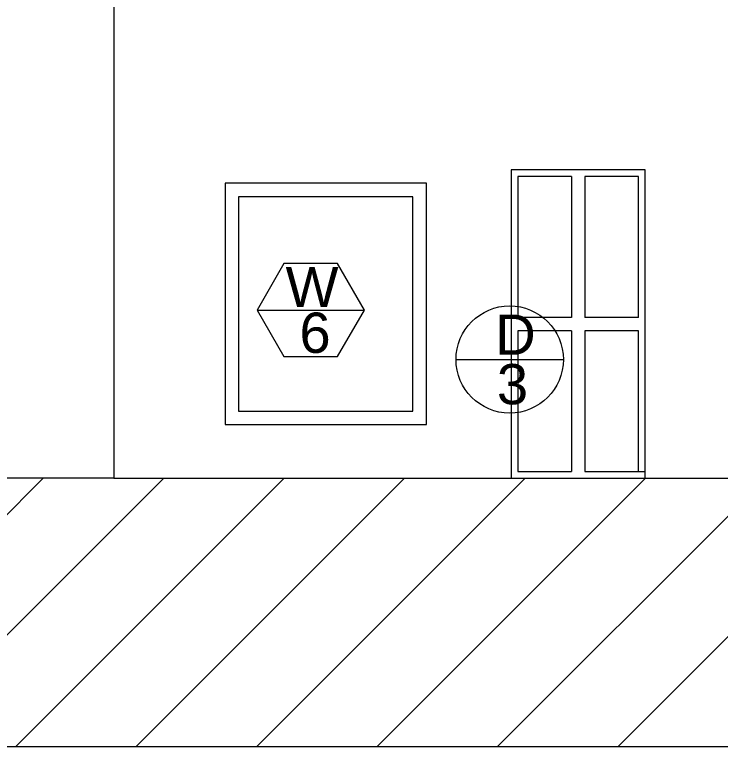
# Model space of a CAD drawing. Header units: millimetres. Extents: x 2391 to 3323, y 1596 to 2537.
# Drawn here: x 2407 to 2423.41, y 2451.05 to 2468.08 of the extents above; entities that cross this region are included whole.
import ezdxf

# ---------------------------------------------------------------- set-up
doc = ezdxf.new("R2010")
doc.units = ezdxf.units.MM
for name, color, linetype in [('doors', 31, 'Continuous'), ('doors and windows schedule', 11, 'Continuous'), ('exterior wall', 140, 'Continuous'), ('hatch', 50, 'Continuous'), ('schedule', 110, 'Continuous')]:
    doc.layers.add(name, color=color, linetype=linetype)
doc.styles.get("Standard").update_dxf_attribs({"font": 'arial.ttf'})

msp = doc.modelspace()

# ---------------------------------------------------------------- hatches: boundary and pattern name
at = {"layer": 'hatch', "lineweight": 13}
h = msp.add_hatch(dxfattribs=at)
h.set_pattern_fill('ANSI31', color=256, scale=0.624)
h.set_pattern_definition([(45, (-5486.6205, -3753.0897), (-1.40091995, 1.40091995), [])])
h.paths.add_polyline_path([(2409.299, 2457.285), (2390.579, 2457.285), (2390.579, 2451.045), (2496.659, 2451.045), (2496.659, 2457.285), (2472.323, 2457.285)])

# ---------------------------------------------------------------- linework, layer by layer
at = {"layer": 'doors', "lineweight": 13}
for p, q in [((2416.572, 2464.149), (2411.892, 2464.149)), ((2411.892, 2464.149), (2411.892, 2458.533)), ((2416.572, 2458.533), (2416.572, 2464.149)), ((2416.26, 2463.837), (2412.204, 2463.837)), ((2412.204, 2463.837), (2412.204, 2458.845)), ((2416.26, 2458.845), (2416.26, 2463.837)), ((2412.204, 2458.845), (2416.26, 2458.845)), ((2411.892, 2458.533), (2416.572, 2458.533)), ((2411.892, 2457.285), (2411.892, 2457.285)), ((2411.892, 2457.285), (2411.892, 2457.285))]:
    msp.add_line(p, q, dxfattribs=at)
at = {"layer": 'doors and windows schedule', "lineweight": 13}
for p, q in [((2412.635, 2461.2), (2415.131, 2461.2)), ((2417.263, 2460.049), (2419.759, 2460.049))]:
    msp.add_line(p, q, dxfattribs=at)
msp.add_lwpolyline([(2413.259, 2462.281), (2412.635, 2461.2), (2413.259, 2460.119), (2414.507, 2460.119), (2415.131, 2461.2), (2414.507, 2462.281)], close=True, dxfattribs=at)
msp.add_circle((2418.511, 2460.049), 1.248, dxfattribs=at)
at = {"layer": 'exterior wall', "lineweight": 13}
for p, q in [((2409.299, 2485.347), (2409.299, 2457.285)), ((2409.299, 2457.285), (2390.579, 2457.285)), ((2409.299, 2457.285), (2472.323, 2457.285)), ((2390.579, 2451.045), (2496.659, 2451.045))]:
    msp.add_line(p, q, dxfattribs=at)
at = {"layer": 'schedule', "lineweight": 13}
for p, q in [((2421.662, 2464.461), (2418.542, 2464.461)), ((2418.542, 2464.461), (2418.542, 2457.285)), ((2421.662, 2457.285), (2421.662, 2464.461)), ((2419.946, 2464.305), (2418.698, 2464.305)), ((2418.698, 2464.305), (2418.698, 2461.029)), ((2419.946, 2464.305), (2419.946, 2461.029)), ((2421.506, 2464.305), (2420.258, 2464.305)), ((2420.258, 2464.305), (2420.258, 2461.029)), ((2421.506, 2461.029), (2421.506, 2464.305)), ((2419.946, 2461.029), (2418.698, 2461.029)), ((2421.506, 2461.029), (2420.258, 2461.029)), ((2418.698, 2460.717), (2418.698, 2457.441)), ((2419.946, 2460.717), (2418.698, 2460.717)), ((2419.946, 2460.717), (2419.946, 2457.441)), ((2420.258, 2460.717), (2420.258, 2457.441)), ((2421.506, 2460.717), (2420.258, 2460.717)), ((2421.506, 2457.441), (2421.506, 2460.717)), ((2418.542, 2457.285), (2421.662, 2457.285)), ((2418.698, 2457.441), (2419.946, 2457.441)), ((2420.258, 2457.441), (2421.662, 2457.441))]:
    msp.add_line(p, q, dxfattribs=at)

# ---------------------------------------------------------------- texts
at = {"layer": 'doors and windows schedule', "lineweight": 13, "char_height": 0.936, "attachment_point": 1}
for s, insert in [('W', (2413.296, 2462.205)), ('6', (2413.62, 2461.14)), ('D', (2418.172, 2461.096)), ('3', (2418.213, 2459.943))]:
    msp.add_mtext_dynamic_manual_height_columns(s, width=0.25784, gutter_width=12.5, heights=[0.0584], dxfattribs=dict(at, insert=insert))

doc.saveas('drawing.dxf')
